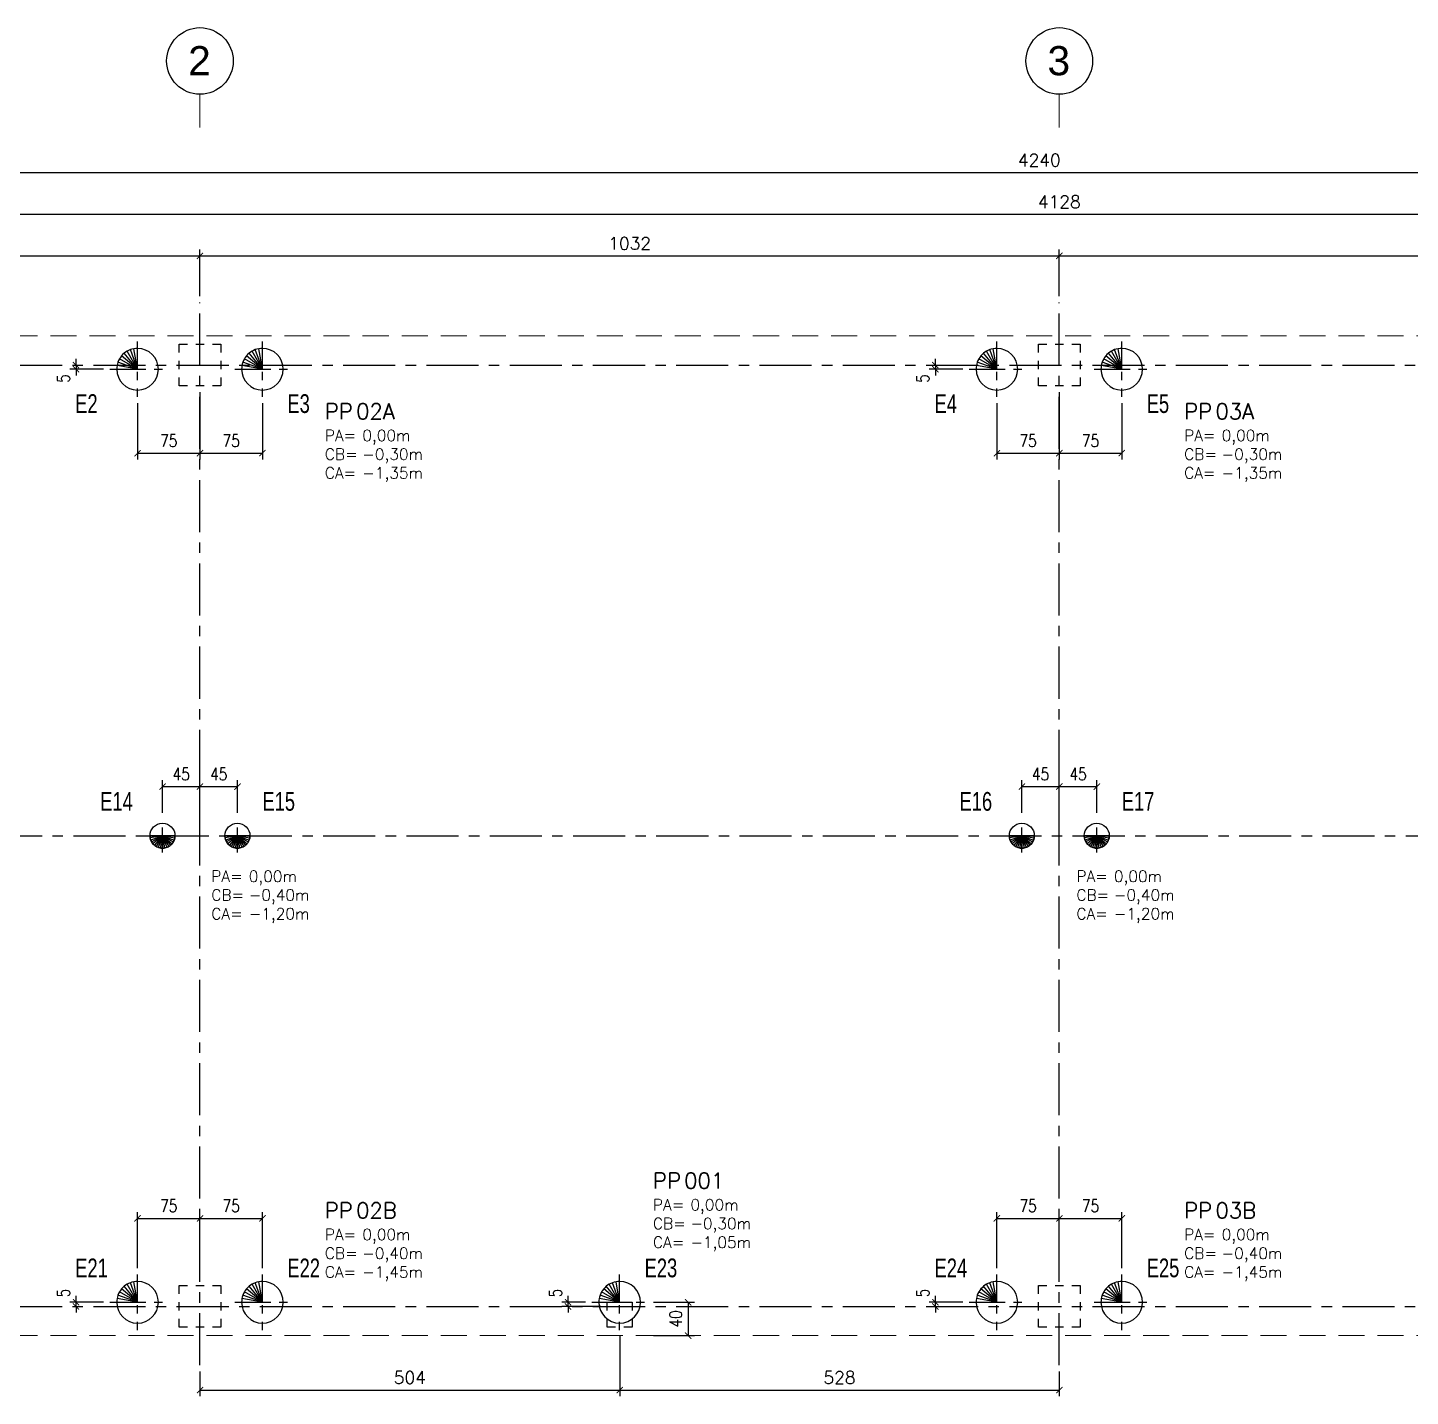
# Model space of a CAD drawing. Header units: millimetres. Extents: x 1792.4 to 1850.9, y 123.2 to 195.3.
# Drawn here: x 1811.64 to 1828.24, y 178.9 to 195.33 of the extents above; entities that cross this region are included whole.
import ezdxf

# ---------------------------------------------------------------- set-up
doc = ezdxf.new("R2010")
doc.units = ezdxf.units.MM
doc.header["$LTSCALE"] = 0.5
for name, pattern in [('CENTER', [2, 1.25, -0.25, 0.25, -0.25]), ('DASHDOT', [1, 0.5, -0.25, 0, -0.25]), ('ESTILO_TQS_0003', [0.91, 0.5, -0.2, 0.01, -0.2]), ('Hidden', [0.007144, 0.004763, -0.002381]), ('HIDDEN2', [0.1875, 0.125, -0.0625])]:
    doc.linetypes.add(name, pattern=pattern)
doc.layers.get('0').update_dxf_attribs({"color": 1})
for name, color, linetype in [('228', 1, 'Continuous'), ('79', 7, 'Continuous'), ('A_htc_alv', 1, 'Continuous'), ('COTAS', 1, 'Continuous'), ('Descrição Pilar', 4, 'Continuous'), ('EIXOS', 242, 'CENTER'), ('NUMERO ESTACAS', 2, 'DASHDOT'), ('PILAR', 5, 'Continuous')]:
    doc.layers.add(name, color=color, linetype=linetype)
doc.layers.add('_Hidden_', color=7, linetype='Hidden', lineweight=9)
doc.layers.add('Grids', color=7, linetype='Continuous', lineweight=9)
doc.styles.add('Arial', font='arial.ttf', dxfattribs={"height": 0.1875})
doc.styles.add('arial 2', font='swiss.ttf', dxfattribs={"width": 0.8})
doc.styles.add('ROMANS', font='romans.shx')
doc.styles.add('ROMANS2', font='romans.shx', dxfattribs={"width": 0.8})
doc.dimstyles.new('75', dxfattribs={"dimtxt": 0.15, "dimasz": 0.075, "dimexe": 0.075, "dimexo": 0.075, "dimgap": 0.075, "dimtad": 1, "dimdec": 1, "dimlfac": 100, "dimrnd": 0.4995, "dimdsep": 46, "dimtxsty": 'ROMANS', "dimblk": 'ARCHTICK', "dimcen": 0.075, "dimclrd": 1, "dimclre": 1, "dimclrt": 2, "dimadec": 0, "dimazin": 0, "dimtfac": 1, "dimtdec": 1, "dimtix": 1, "dimtmove": 0, "dimatfit": 0, "dimldrblk": 'ARCHTICK', "dimfxl": 1, "dimtolj": 1, "dimtzin": 0, "dimarcsym": 0})
doc.dimstyles.new('75e', dxfattribs={"dimtxt": 0.15, "dimasz": 0.075, "dimexe": 0.075, "dimexo": 0.075, "dimgap": 0.075, "dimtad": 1, "dimdec": 1, "dimlfac": 100, "dimrnd": 0.5, "dimdsep": 46, "dimtxsty": 'ROMANS2', "dimblk": 'ARCHTICK', "dimcen": 0.075, "dimclrd": 1, "dimclre": 1, "dimclrt": 2, "dimadec": 0, "dimazin": 0, "dimtfac": 1, "dimtdec": 1, "dimtix": 1, "dimtmove": 0, "dimatfit": 0, "dimldrblk": 'ARCHTICK', "dimfxl": 1, "dimtolj": 1, "dimtzin": 0, "dimarcsym": 0})
pattern_1 = [(0, (0, 0), (0, 6.985), [5.08, -1.905]), (90, (0, 0), (-6.985, 4e-16), [5.08, -1.905])]

# ---------------------------------------------------------------- blocks, each defined once
blk = doc.blocks.new('Grid - M_Cabeça da grade - Círculo _Padrão_ 2-409905-01_ Locação de Pilares')
at = {"layer": 'Grids'}
blk.add_line((0, 0.021), (0, 0.017), dxfattribs=at)
at = {"layer": 'Grids', "color": 146, "lineweight": 25, "true_color": 0x006b77}
blk.add_circle((0, 0.025), 0.004, dxfattribs=at)
blk = doc.blocks.new('_ArchTick')
at = {"color": 0, "linetype": 'ByBlock', "const_width": 0.15}
blk.add_lwpolyline([(-0.5, -0.5), (0.5, 0.5)], dxfattribs=at)
blk = doc.blocks.new('*D29')
at = {"layer": 'COTAS', "color": 1, "lineweight": -2, "transparency": 16777216}
for p, q in [((1803.388, 192.101), (1803.388, 193.161)), ((1844.668, 192.101), (1844.668, 193.161)), ((1803.388, 193.086), (1844.668, 193.086))]:
    blk.add_line(p, q, dxfattribs=at)
at = {"layer": 'DEFPOINTS', "color": 0, "transparency": 16777216}
for p in [(1844.668, 193.086), (1803.388, 192.026), (1844.668, 192.026)]:
    blk.add_point(p, dxfattribs=at)
at = {"layer": 'COTAS', "color": 1, "lineweight": -2, "transparency": 16777216, "xscale": 0.075, "yscale": 0.075, "zscale": 0.075, "rotation": 180}
blk.add_blockref('_ArchTick', (1803.388, 193.086), dxfattribs=at)
at = {"layer": 'COTAS', "color": 1, "lineweight": -2, "transparency": 16777216, "xscale": 0.075, "yscale": 0.075, "zscale": 0.075}
blk.add_blockref('_ArchTick', (1844.668, 193.086), dxfattribs=at)
at = {"layer": 'COTAS', "color": 2, "transparency": 16777216, "insert": (1824.028, 193.236), "char_height": 0.15, "width": 1.36261, "attachment_point": 5, "style": 'ROMANS'}
blk.add_mtext('\\A1;4128', dxfattribs=at)
blk = doc.blocks.new('*D30')
at = {"layer": 'COTAS', "color": 1, "lineweight": -2, "transparency": 16777216}
for p, q in [((1803.388, 192.101), (1803.388, 192.661)), ((1813.708, 192.101), (1813.708, 192.661)), ((1803.388, 192.586), (1813.708, 192.586))]:
    blk.add_line(p, q, dxfattribs=at)
at = {"layer": 'DEFPOINTS', "color": 0, "transparency": 16777216}
for p in [(1813.708, 192.586), (1803.388, 192.026), (1813.708, 192.026)]:
    blk.add_point(p, dxfattribs=at)
at = {"layer": 'COTAS', "color": 1, "lineweight": -2, "transparency": 16777216, "xscale": 0.075, "yscale": 0.075, "zscale": 0.075, "rotation": 180}
blk.add_blockref('_ArchTick', (1803.388, 192.586), dxfattribs=at)
at = {"layer": 'COTAS', "color": 1, "lineweight": -2, "transparency": 16777216, "xscale": 0.075, "yscale": 0.075, "zscale": 0.075}
blk.add_blockref('_ArchTick', (1813.708, 192.586), dxfattribs=at)
at = {"layer": 'COTAS', "color": 2, "transparency": 16777216, "insert": (1808.548, 192.736), "char_height": 0.15, "width": 1.36261, "attachment_point": 5, "style": 'ROMANS'}
blk.add_mtext('\\A1;1032', dxfattribs=at)
blk = doc.blocks.new('*D31')
at = {"layer": 'COTAS', "color": 1, "lineweight": -2, "transparency": 16777216}
for p, q in [((1813.708, 192.101), (1813.708, 192.661)), ((1824.028, 192.101), (1824.028, 192.661)), ((1813.708, 192.586), (1824.028, 192.586))]:
    blk.add_line(p, q, dxfattribs=at)
at = {"layer": 'DEFPOINTS', "color": 0, "transparency": 16777216}
for p in [(1824.028, 192.586), (1813.708, 192.026), (1824.028, 192.026)]:
    blk.add_point(p, dxfattribs=at)
at = {"layer": 'COTAS', "color": 1, "lineweight": -2, "transparency": 16777216, "xscale": 0.075, "yscale": 0.075, "zscale": 0.075, "rotation": 180}
blk.add_blockref('_ArchTick', (1813.708, 192.586), dxfattribs=at)
at = {"layer": 'COTAS', "color": 1, "lineweight": -2, "transparency": 16777216, "xscale": 0.075, "yscale": 0.075, "zscale": 0.075}
blk.add_blockref('_ArchTick', (1824.028, 192.586), dxfattribs=at)
at = {"layer": 'COTAS', "color": 2, "transparency": 16777216, "insert": (1818.868, 192.736), "char_height": 0.15, "width": 1.36261, "attachment_point": 5, "style": 'ROMANS'}
blk.add_mtext('\\A1;1032', dxfattribs=at)
blk = doc.blocks.new('*D32')
at = {"layer": 'COTAS', "color": 1, "lineweight": -2, "transparency": 16777216}
for p, q in [((1824.028, 192.101), (1824.028, 192.661)), ((1834.348, 192.101), (1834.348, 192.661)), ((1824.028, 192.586), (1834.348, 192.586))]:
    blk.add_line(p, q, dxfattribs=at)
at = {"layer": 'DEFPOINTS', "color": 0, "transparency": 16777216}
for p in [(1834.348, 192.586), (1824.028, 192.026), (1834.348, 192.026)]:
    blk.add_point(p, dxfattribs=at)
at = {"layer": 'COTAS', "color": 1, "lineweight": -2, "transparency": 16777216, "xscale": 0.075, "yscale": 0.075, "zscale": 0.075, "rotation": 180}
blk.add_blockref('_ArchTick', (1824.028, 192.586), dxfattribs=at)
at = {"layer": 'COTAS', "color": 1, "lineweight": -2, "transparency": 16777216, "xscale": 0.075, "yscale": 0.075, "zscale": 0.075}
blk.add_blockref('_ArchTick', (1834.348, 192.586), dxfattribs=at)
at = {"layer": 'COTAS', "color": 2, "transparency": 16777216, "insert": (1829.188, 192.736), "char_height": 0.15, "width": 1.36261, "attachment_point": 5, "style": 'ROMANS'}
blk.add_mtext('\\A1;1032', dxfattribs=at)
blk = doc.blocks.new('*D38')
at = {"layer": 'COTAS', "color": 1, "lineweight": -2, "transparency": 16777216}
for p, q in [((1802.588, 191.701), (1802.588, 193.661)), ((1844.988, 191.696), (1844.988, 193.661)), ((1802.588, 193.586), (1844.988, 193.586))]:
    blk.add_line(p, q, dxfattribs=at)
at = {"layer": 'DEFPOINTS', "color": 0, "transparency": 16777216}
for p in [(1844.988, 193.586), (1802.588, 191.626), (1844.988, 191.621)]:
    blk.add_point(p, dxfattribs=at)
at = {"layer": 'COTAS', "color": 1, "lineweight": -2, "transparency": 16777216, "xscale": 0.075, "yscale": 0.075, "zscale": 0.075, "rotation": 180}
blk.add_blockref('_ArchTick', (1802.588, 193.586), dxfattribs=at)
at = {"layer": 'COTAS', "color": 1, "lineweight": -2, "transparency": 16777216, "xscale": 0.075, "yscale": 0.075, "zscale": 0.075}
blk.add_blockref('_ArchTick', (1844.988, 193.586), dxfattribs=at)
at = {"layer": 'COTAS', "color": 2, "transparency": 16777216, "insert": (1823.788, 193.736), "char_height": 0.15, "width": 1.36261, "attachment_point": 5, "style": 'ROMANS'}
blk.add_mtext('\\A1;4240', dxfattribs=at)
blk = doc.blocks.new('_EST50')
at = {"linetype": 'ESTILO_TQS_0003'}
for p, q in [((0, 1), (0, 1.333)), ((-1.333, 0), (-1, 0)), ((0, 0), (1.333, 0)), ((0, -1.333), (0, 0))]:
    blk.add_line(p, q, dxfattribs=at)
for q in [(-0.642788, 0.766044), (-0.5, 0.866025), (-0.34202, 0.939693), (-0.173648, 0.984808), (-0.984808, 0.173648), (-0.939693, 0.34202), (-0.866025, 0.5), (-0.766044, 0.642788)]:
    blk.add_line((0, 0), q)
at = {"color": 3}
blk.add_lwpolyline([(0, 0), (0, 1), (-0.083365, 0.996519), (-0.173648, 0.984808), (-0.268937, 0.963158), (-0.34202, 0.939693), (-0.430128, 0.902768), (-0.5, 0.866025), (-0.579141, 0.815228), (-0.642788, 0.766044), (-0.713497, 0.700658), (-0.766044, 0.642788), (-0.823793, 0.566891), (-0.866025, 0.5), (-0.910293, 0.413965), (-0.939693, 0.34202), (-0.968245, 0.250003), (-0.984808, 0.173648), (-0.996914, 0.0785), (-1, 0), (0, 0)], dxfattribs=at)
blk.add_arc((0, 0), 1, 180, 90, dxfattribs=at)
blk = doc.blocks.new('_EST30')
at = {"layer": 'A_htc_alv', "true_color": 0x2776bb}
h = blk.add_hatch(dxfattribs=at)
h.set_pattern_fill('ANGLE', color=152)
h.set_pattern_definition(pattern_1)
h.paths.add_polyline_path([(0, 1, 0.4142135624), (-1, 0), (0, 0)])
h.paths.add_polyline_path([(0, 1), (0, 0), (1, 0, 0.4142135624)])
h.paths.add_polyline_path([(0, 0), (-1, 0, 0.4142135624), (0, -1)])
h.paths.add_polyline_path([(1, 0), (0, 0), (0, -1, 0.4142135624)])
at = {"layer": 'A_htc_alv'}
h = blk.add_hatch(dxfattribs=at)
h.set_pattern_fill('ANGLE', color=142)
h.set_pattern_definition(pattern_1)
h.paths.add_polyline_path([(0, 1, 0.4142135624), (-1, 0), (0, 0)])
h.paths.add_polyline_path([(0, 1), (0, 0), (1, 0, 0.4142135624)])
h.paths.add_polyline_path([(1, 0), (0, 0), (0, -1, 0.4142135624)])
h.paths.add_polyline_path([(0, 0), (-1, 0, 0.4142135624), (0, -1)])
at = {"linetype": 'ESTILO_TQS_0003'}
for p, q in [((0, -1.333), (0, 1.333)), ((-1.333, 0), (1.333, 0))]:
    blk.add_line(p, q, dxfattribs=at)
at = {"color": 41, "true_color": 0xf4ee51}
for q in [(-1, 0), (-0.984808, -0.173648), (-0.939693, -0.34202), (-0.866025, -0.5), (-0.766044, -0.642788), (-0.642788, -0.766044), (-0.5, -0.866025), (-0.34202, -0.939693), (-0.173648, -0.984808), (0, -1), (0.173648, -0.984808), (0.34202, -0.939693), (0.5, -0.866025), (0.642788, -0.766044), (0.766044, -0.642788), (0.866025, -0.5), (0.939693, -0.34202), (0.984808, -0.173648), (1, 0)]:
    blk.add_line((0, 0), q, dxfattribs=at)
at = {"color": 3, "linetype": 'Continuous'}
blk.add_circle((0, 0), 1, dxfattribs=at)
at = {"layer": '79', "color": 41, "true_color": 0xf4ee51}
blk.add_lwpolyline([(1, 0), (-1, 0), (-0.999225, -0.03937), (-0.99154, -0.129801), (-0.9778, -0.20954), (-0.958374, -0.285515), (-0.925126, -0.379661), (-0.881972, -0.471301), (-0.845522, -0.533941), (-0.793144, -0.609034), (-0.747857, -0.66386), (-0.675918, -0.736977), (-0.613808, -0.789455), (-0.540512, -0.841336), (-0.469351, -0.883012), (-0.382381, -0.924005), (-0.31471, -0.949188), (-0.216271, -0.976333), (-0.129063, -0.991636), (-0.047418, -0.998875), (0, -1), (0.038289, -0.999267), (0.120761, -0.992682), (0.215823, -0.976432), (0.304433, -0.952534), (0.387436, -0.921897), (0.47, -0.882667), (0.536993, -0.843587), (0.621258, -0.783606), (0.67415, -0.738595), (0.740792, -0.671734), (0.791224, -0.611526), (0.848646, -0.528961), (0.883065, -0.46925), (0.92857, -0.371158), (0.958367, -0.285539), (0.978398, -0.206729), (0.990705, -0.13603), (0.99935, -0.036053), (1, 0), (1, 0)], dxfattribs=at)
blk = doc.blocks.new('*D95')
at = {"layer": 'COTAS', "color": 1, "lineweight": -2, "transparency": 16777216}
for p, q in [((1818.748, 179.618), (1818.748, 178.897)), ((1813.708, 179.196), (1813.708, 178.897)), ((1813.708, 178.972), (1818.748, 178.972))]:
    blk.add_line(p, q, dxfattribs=at)
at = {"layer": 'DEFPOINTS', "color": 0, "transparency": 16777216}
for p in [(1818.748, 179.693), (1813.708, 179.271), (1818.748, 178.972)]:
    blk.add_point(p, dxfattribs=at)
at = {"layer": 'COTAS', "color": 1, "lineweight": -2, "transparency": 16777216, "xscale": 0.075, "yscale": 0.075, "zscale": 0.075, "rotation": 180}
blk.add_blockref('_ArchTick', (1813.708, 178.972), dxfattribs=at)
at = {"layer": 'COTAS', "color": 1, "lineweight": -2, "transparency": 16777216, "xscale": 0.075, "yscale": 0.075, "zscale": 0.075}
blk.add_blockref('_ArchTick', (1818.748, 178.972), dxfattribs=at)
at = {"layer": 'COTAS', "color": 2, "transparency": 16777216, "insert": (1816.228, 179.122), "char_height": 0.15, "width": 1.36261, "attachment_point": 5, "style": 'ROMANS'}
blk.add_mtext('\\A1;504', dxfattribs=at)
blk = doc.blocks.new('*D96')
at = {"layer": 'COTAS', "color": 1, "lineweight": -2, "transparency": 16777216}
for p, q in [((1818.748, 179.618), (1818.748, 178.897)), ((1824.028, 179.196), (1824.028, 178.897)), ((1818.748, 178.972), (1824.028, 178.972))]:
    blk.add_line(p, q, dxfattribs=at)
at = {"layer": 'DEFPOINTS', "color": 0, "transparency": 16777216}
for p in [(1818.748, 179.693), (1824.028, 179.271), (1824.028, 178.972)]:
    blk.add_point(p, dxfattribs=at)
at = {"layer": 'COTAS', "color": 1, "lineweight": -2, "transparency": 16777216, "xscale": 0.075, "yscale": 0.075, "zscale": 0.075, "rotation": 180}
blk.add_blockref('_ArchTick', (1818.748, 178.972), dxfattribs=at)
at = {"layer": 'COTAS', "color": 1, "lineweight": -2, "transparency": 16777216, "xscale": 0.075, "yscale": 0.075, "zscale": 0.075}
blk.add_blockref('_ArchTick', (1824.028, 178.972), dxfattribs=at)
at = {"layer": 'COTAS', "color": 2, "transparency": 16777216, "insert": (1821.388, 179.122), "char_height": 0.15, "width": 1.81682, "attachment_point": 5, "style": 'ROMANS'}
blk.add_mtext('\\A1;528', dxfattribs=at)
blk = doc.blocks.new('*D97')
at = {"layer": 'COTAS', "color": 1, "lineweight": -2, "transparency": 16777216}
for p, q in [((1818.339, 180.026), (1818.053, 180.026)), ((1818.128, 180.026), (1818.128, 180.101)), ((1818.128, 179.976), (1818.128, 180.026)), ((1818.523, 179.976), (1818.053, 179.976)), ((1818.128, 179.976), (1818.128, 179.901))]:
    blk.add_line(p, q, dxfattribs=at)
at = {"layer": 'DEFPOINTS', "color": 0, "transparency": 16777216}
for p in [(1818.128, 180.026), (1818.414, 180.026), (1818.598, 179.976)]:
    blk.add_point(p, dxfattribs=at)
at = {"layer": 'COTAS', "color": 1, "lineweight": -2, "transparency": 16777216, "xscale": 0.075, "yscale": 0.075, "zscale": 0.075}
for p, rotation in [((1818.128, 180.026), 270), ((1818.128, 179.976), 90)]:
    blk.add_blockref('_ArchTick', p, dxfattribs=dict(at, rotation=rotation))
at = {"layer": 'COTAS', "color": 2, "transparency": 16777216, "insert": (1817.978, 180.137), "char_height": 0.15, "attachment_point": 5, "rotation": 90, "style": 'ROMANS2'}
blk.add_mtext('\\A1;5', dxfattribs=at)
blk = doc.blocks.new('*D98')
at = {"layer": 'COTAS', "color": 1, "lineweight": -2, "transparency": 16777216}
for p, q in [((1819.156, 180.026), (1819.646, 180.026)), ((1819.571, 180.026), (1819.571, 179.626)), ((1819.156, 179.626), (1819.646, 179.626))]:
    blk.add_line(p, q, dxfattribs=at)
at = {"layer": 'DEFPOINTS', "color": 0, "transparency": 16777216}
for p in [(1819.081, 180.026), (1819.081, 179.626), (1819.571, 179.626)]:
    blk.add_point(p, dxfattribs=at)
at = {"layer": 'COTAS', "color": 1, "lineweight": -2, "transparency": 16777216, "xscale": 0.075, "yscale": 0.075, "zscale": 0.075}
for p, rotation in [((1819.571, 180.026), 90), ((1819.571, 179.626), 270)]:
    blk.add_blockref('_ArchTick', p, dxfattribs=dict(at, rotation=rotation))
at = {"layer": 'COTAS', "color": 2, "transparency": 16777216, "insert": (1819.421, 179.826), "char_height": 0.15, "attachment_point": 5, "rotation": 90, "style": 'ROMANS2'}
blk.add_mtext('\\A1;40', dxfattribs=at)
blk = doc.blocks.new('*D104')
at = {"layer": 'COTAS', "color": 1, "lineweight": -2, "transparency": 16777216}
for p, q in [((1812.219, 191.276), (1812.219, 191.351)), ((1812.549, 191.226), (1812.144, 191.226)), ((1812.218, 191.276), (1812.294, 191.276)), ((1812.219, 191.276), (1812.219, 191.226)), ((1812.219, 191.226), (1812.219, 191.151))]:
    blk.add_line(p, q, dxfattribs=at)
at = {"layer": 'DEFPOINTS', "color": 0, "transparency": 16777216}
for p in [(1812.143, 191.276), (1812.219, 191.226), (1812.624, 191.226)]:
    blk.add_point(p, dxfattribs=at)
at = {"layer": 'COTAS', "color": 1, "lineweight": -2, "transparency": 16777216, "xscale": 0.075, "yscale": 0.075, "zscale": 0.075}
for p, rotation in [((1812.219, 191.276), 270), ((1812.219, 191.226), 90)]:
    blk.add_blockref('_ArchTick', p, dxfattribs=dict(at, rotation=rotation))
at = {"layer": 'COTAS', "color": 2, "transparency": 16777216, "insert": (1812.069, 191.115), "char_height": 0.15, "attachment_point": 5, "rotation": 90, "style": 'ROMANS2'}
blk.add_mtext('\\A1;5', dxfattribs=at)
blk = doc.blocks.new('*D105')
at = {"layer": 'COTAS', "color": 1, "lineweight": -2, "transparency": 16777216}
for p, q in [((1812.958, 190.818), (1812.958, 190.143)), ((1813.708, 190.951), (1813.708, 190.143)), ((1812.958, 190.218), (1813.708, 190.218))]:
    blk.add_line(p, q, dxfattribs=at)
at = {"layer": 'DEFPOINTS', "color": 0, "transparency": 16777216}
for p in [(1813.708, 191.026), (1812.958, 190.893), (1813.708, 190.218)]:
    blk.add_point(p, dxfattribs=at)
at = {"layer": 'COTAS', "color": 1, "lineweight": -2, "transparency": 16777216, "xscale": 0.075, "yscale": 0.075, "zscale": 0.075, "rotation": 180}
blk.add_blockref('_ArchTick', (1812.958, 190.218), dxfattribs=at)
at = {"layer": 'COTAS', "color": 1, "lineweight": -2, "transparency": 16777216, "xscale": 0.075, "yscale": 0.075, "zscale": 0.075}
blk.add_blockref('_ArchTick', (1813.708, 190.218), dxfattribs=at)
at = {"layer": 'COTAS', "color": 2, "transparency": 16777216, "insert": (1813.333, 190.368), "char_height": 0.15, "attachment_point": 5, "style": 'ROMANS2'}
blk.add_mtext('\\A1;75', dxfattribs=at)
blk = doc.blocks.new('*D106')
at = {"layer": 'COTAS', "color": 1, "lineweight": -2, "transparency": 16777216}
for p, q in [((1813.708, 190.951), (1813.708, 190.143)), ((1814.458, 190.818), (1814.458, 190.143)), ((1813.708, 190.218), (1814.458, 190.218))]:
    blk.add_line(p, q, dxfattribs=at)
at = {"layer": 'DEFPOINTS', "color": 0, "transparency": 16777216}
for p in [(1813.708, 191.026), (1814.458, 190.893), (1814.458, 190.218)]:
    blk.add_point(p, dxfattribs=at)
at = {"layer": 'COTAS', "color": 1, "lineweight": -2, "transparency": 16777216, "xscale": 0.075, "yscale": 0.075, "zscale": 0.075, "rotation": 180}
blk.add_blockref('_ArchTick', (1813.708, 190.218), dxfattribs=at)
at = {"layer": 'COTAS', "color": 1, "lineweight": -2, "transparency": 16777216, "xscale": 0.075, "yscale": 0.075, "zscale": 0.075}
blk.add_blockref('_ArchTick', (1814.458, 190.218), dxfattribs=at)
at = {"layer": 'COTAS', "color": 2, "transparency": 16777216, "insert": (1814.083, 190.368), "char_height": 0.15, "attachment_point": 5, "style": 'ROMANS2'}
blk.add_mtext('\\A1;75', dxfattribs=at)
blk = doc.blocks.new('*D107')
at = {"layer": 'COTAS', "color": 1, "lineweight": -2, "transparency": 16777216}
for p, q in [((1813.258, 185.901), (1813.258, 186.291)), ((1813.258, 186.216), (1813.708, 186.216)), ((1813.708, 185.892), (1813.708, 186.291))]:
    blk.add_line(p, q, dxfattribs=at)
at = {"layer": 'DEFPOINTS', "color": 0, "transparency": 16777216}
for p in [(1813.708, 186.216), (1813.258, 185.826), (1813.708, 185.817)]:
    blk.add_point(p, dxfattribs=at)
at = {"layer": 'COTAS', "color": 1, "lineweight": -2, "transparency": 16777216, "xscale": 0.075, "yscale": 0.075, "zscale": 0.075, "rotation": 180}
blk.add_blockref('_ArchTick', (1813.258, 186.216), dxfattribs=at)
at = {"layer": 'COTAS', "color": 1, "lineweight": -2, "transparency": 16777216, "xscale": 0.075, "yscale": 0.075, "zscale": 0.075}
blk.add_blockref('_ArchTick', (1813.708, 186.216), dxfattribs=at)
at = {"layer": 'COTAS', "color": 2, "transparency": 16777216, "insert": (1813.483, 186.366), "char_height": 0.15, "attachment_point": 5, "style": 'ROMANS2'}
blk.add_mtext('\\A1;45', dxfattribs=at)
blk = doc.blocks.new('*D108')
at = {"layer": 'COTAS', "color": 1, "lineweight": -2, "transparency": 16777216}
for p, q in [((1813.708, 185.892), (1813.708, 186.291)), ((1813.708, 186.216), (1814.158, 186.216)), ((1814.158, 185.901), (1814.158, 186.291))]:
    blk.add_line(p, q, dxfattribs=at)
at = {"layer": 'DEFPOINTS', "color": 0, "transparency": 16777216}
for p in [(1814.158, 186.216), (1813.708, 185.817), (1814.158, 185.826)]:
    blk.add_point(p, dxfattribs=at)
at = {"layer": 'COTAS', "color": 1, "lineweight": -2, "transparency": 16777216, "xscale": 0.075, "yscale": 0.075, "zscale": 0.075, "rotation": 180}
blk.add_blockref('_ArchTick', (1813.708, 186.216), dxfattribs=at)
at = {"layer": 'COTAS', "color": 1, "lineweight": -2, "transparency": 16777216, "xscale": 0.075, "yscale": 0.075, "zscale": 0.075}
blk.add_blockref('_ArchTick', (1814.158, 186.216), dxfattribs=at)
at = {"layer": 'COTAS', "color": 2, "transparency": 16777216, "insert": (1813.933, 186.366), "char_height": 0.15, "attachment_point": 5, "style": 'ROMANS2'}
blk.add_mtext('\\A1;45', dxfattribs=at)
blk = doc.blocks.new('*D109')
at = {"layer": 'COTAS', "color": 1, "lineweight": -2, "transparency": 16777216}
for p, q in [((1812.958, 180.434), (1812.958, 181.108)), ((1812.958, 181.033), (1813.708, 181.033)), ((1813.708, 180.301), (1813.708, 181.108))]:
    blk.add_line(p, q, dxfattribs=at)
at = {"layer": 'DEFPOINTS', "color": 0, "transparency": 16777216}
for p in [(1813.708, 181.033), (1812.958, 180.359), (1813.708, 180.226)]:
    blk.add_point(p, dxfattribs=at)
at = {"layer": 'COTAS', "color": 1, "lineweight": -2, "transparency": 16777216, "xscale": 0.075, "yscale": 0.075, "zscale": 0.075, "rotation": 180}
blk.add_blockref('_ArchTick', (1812.958, 181.033), dxfattribs=at)
at = {"layer": 'COTAS', "color": 1, "lineweight": -2, "transparency": 16777216, "xscale": 0.075, "yscale": 0.075, "zscale": 0.075}
blk.add_blockref('_ArchTick', (1813.708, 181.033), dxfattribs=at)
at = {"layer": 'COTAS', "color": 2, "transparency": 16777216, "insert": (1813.333, 181.183), "char_height": 0.15, "attachment_point": 5, "style": 'ROMANS2'}
blk.add_mtext('\\A1;75', dxfattribs=at)
blk = doc.blocks.new('*D110')
at = {"layer": 'COTAS', "color": 1, "lineweight": -2, "transparency": 16777216}
for p, q in [((1813.708, 180.301), (1813.708, 181.108)), ((1813.708, 181.033), (1814.458, 181.033)), ((1814.458, 180.434), (1814.458, 181.108))]:
    blk.add_line(p, q, dxfattribs=at)
at = {"layer": 'DEFPOINTS', "color": 0, "transparency": 16777216}
for p in [(1814.458, 181.033), (1814.458, 180.359), (1813.708, 180.226)]:
    blk.add_point(p, dxfattribs=at)
at = {"layer": 'COTAS', "color": 1, "lineweight": -2, "transparency": 16777216, "xscale": 0.075, "yscale": 0.075, "zscale": 0.075, "rotation": 180}
blk.add_blockref('_ArchTick', (1813.708, 181.033), dxfattribs=at)
at = {"layer": 'COTAS', "color": 1, "lineweight": -2, "transparency": 16777216, "xscale": 0.075, "yscale": 0.075, "zscale": 0.075}
blk.add_blockref('_ArchTick', (1814.458, 181.033), dxfattribs=at)
at = {"layer": 'COTAS', "color": 2, "transparency": 16777216, "insert": (1814.083, 181.183), "char_height": 0.15, "attachment_point": 5, "style": 'ROMANS2'}
blk.add_mtext('\\A1;75', dxfattribs=at)
blk = doc.blocks.new('*D111')
at = {"layer": 'COTAS', "color": 1, "lineweight": -2, "transparency": 16777216}
for p, q in [((1823.278, 190.818), (1823.278, 190.143)), ((1824.028, 190.951), (1824.028, 190.143)), ((1823.278, 190.218), (1824.028, 190.218))]:
    blk.add_line(p, q, dxfattribs=at)
at = {"layer": 'DEFPOINTS', "color": 0, "transparency": 16777216}
for p in [(1824.028, 191.026), (1823.278, 190.893), (1824.028, 190.218)]:
    blk.add_point(p, dxfattribs=at)
at = {"layer": 'COTAS', "color": 1, "lineweight": -2, "transparency": 16777216, "xscale": 0.075, "yscale": 0.075, "zscale": 0.075, "rotation": 180}
blk.add_blockref('_ArchTick', (1823.278, 190.218), dxfattribs=at)
at = {"layer": 'COTAS', "color": 1, "lineweight": -2, "transparency": 16777216, "xscale": 0.075, "yscale": 0.075, "zscale": 0.075}
blk.add_blockref('_ArchTick', (1824.028, 190.218), dxfattribs=at)
at = {"layer": 'COTAS', "color": 2, "transparency": 16777216, "insert": (1823.653, 190.368), "char_height": 0.15, "attachment_point": 5, "style": 'ROMANS2'}
blk.add_mtext('\\A1;75', dxfattribs=at)
blk = doc.blocks.new('*D112')
at = {"layer": 'COTAS', "color": 1, "lineweight": -2, "transparency": 16777216}
for p, q in [((1824.028, 190.951), (1824.028, 190.143)), ((1824.778, 190.818), (1824.778, 190.143)), ((1824.028, 190.218), (1824.778, 190.218))]:
    blk.add_line(p, q, dxfattribs=at)
at = {"layer": 'DEFPOINTS', "color": 0, "transparency": 16777216}
for p in [(1824.028, 191.026), (1824.778, 190.893), (1824.778, 190.218)]:
    blk.add_point(p, dxfattribs=at)
at = {"layer": 'COTAS', "color": 1, "lineweight": -2, "transparency": 16777216, "xscale": 0.075, "yscale": 0.075, "zscale": 0.075, "rotation": 180}
blk.add_blockref('_ArchTick', (1824.028, 190.218), dxfattribs=at)
at = {"layer": 'COTAS', "color": 1, "lineweight": -2, "transparency": 16777216, "xscale": 0.075, "yscale": 0.075, "zscale": 0.075}
blk.add_blockref('_ArchTick', (1824.778, 190.218), dxfattribs=at)
at = {"layer": 'COTAS', "color": 2, "transparency": 16777216, "insert": (1824.403, 190.368), "char_height": 0.15, "attachment_point": 5, "style": 'ROMANS2'}
blk.add_mtext('\\A1;75', dxfattribs=at)
blk = doc.blocks.new('*D113')
at = {"layer": 'COTAS', "color": 1, "lineweight": -2, "transparency": 16777216}
for p, q in [((1823.578, 185.901), (1823.578, 186.291)), ((1823.578, 186.216), (1824.028, 186.216)), ((1824.028, 185.892), (1824.028, 186.291))]:
    blk.add_line(p, q, dxfattribs=at)
at = {"layer": 'DEFPOINTS', "color": 0, "transparency": 16777216}
for p in [(1824.028, 186.216), (1823.578, 185.826), (1824.028, 185.817)]:
    blk.add_point(p, dxfattribs=at)
at = {"layer": 'COTAS', "color": 1, "lineweight": -2, "transparency": 16777216, "xscale": 0.075, "yscale": 0.075, "zscale": 0.075, "rotation": 180}
blk.add_blockref('_ArchTick', (1823.578, 186.216), dxfattribs=at)
at = {"layer": 'COTAS', "color": 1, "lineweight": -2, "transparency": 16777216, "xscale": 0.075, "yscale": 0.075, "zscale": 0.075}
blk.add_blockref('_ArchTick', (1824.028, 186.216), dxfattribs=at)
at = {"layer": 'COTAS', "color": 2, "transparency": 16777216, "insert": (1823.803, 186.366), "char_height": 0.15, "attachment_point": 5, "style": 'ROMANS2'}
blk.add_mtext('\\A1;45', dxfattribs=at)
blk = doc.blocks.new('*D114')
at = {"layer": 'COTAS', "color": 1, "lineweight": -2, "transparency": 16777216}
for p, q in [((1824.028, 185.892), (1824.028, 186.291)), ((1824.028, 186.216), (1824.478, 186.216)), ((1824.478, 185.901), (1824.478, 186.291))]:
    blk.add_line(p, q, dxfattribs=at)
at = {"layer": 'DEFPOINTS', "color": 0, "transparency": 16777216}
for p in [(1824.478, 186.216), (1824.028, 185.817), (1824.478, 185.826)]:
    blk.add_point(p, dxfattribs=at)
at = {"layer": 'COTAS', "color": 1, "lineweight": -2, "transparency": 16777216, "xscale": 0.075, "yscale": 0.075, "zscale": 0.075, "rotation": 180}
blk.add_blockref('_ArchTick', (1824.028, 186.216), dxfattribs=at)
at = {"layer": 'COTAS', "color": 1, "lineweight": -2, "transparency": 16777216, "xscale": 0.075, "yscale": 0.075, "zscale": 0.075}
blk.add_blockref('_ArchTick', (1824.478, 186.216), dxfattribs=at)
at = {"layer": 'COTAS', "color": 2, "transparency": 16777216, "insert": (1824.253, 186.366), "char_height": 0.15, "attachment_point": 5, "style": 'ROMANS2'}
blk.add_mtext('\\A1;45', dxfattribs=at)
blk = doc.blocks.new('*D115')
at = {"layer": 'COTAS', "color": 1, "lineweight": -2, "transparency": 16777216}
for p, q in [((1823.278, 180.434), (1823.278, 181.108)), ((1823.278, 181.033), (1824.028, 181.033)), ((1824.028, 180.301), (1824.028, 181.108))]:
    blk.add_line(p, q, dxfattribs=at)
at = {"layer": 'DEFPOINTS', "color": 0, "transparency": 16777216}
for p in [(1824.028, 181.033), (1823.278, 180.359), (1824.028, 180.226)]:
    blk.add_point(p, dxfattribs=at)
at = {"layer": 'COTAS', "color": 1, "lineweight": -2, "transparency": 16777216, "xscale": 0.075, "yscale": 0.075, "zscale": 0.075, "rotation": 180}
blk.add_blockref('_ArchTick', (1823.278, 181.033), dxfattribs=at)
at = {"layer": 'COTAS', "color": 1, "lineweight": -2, "transparency": 16777216, "xscale": 0.075, "yscale": 0.075, "zscale": 0.075}
blk.add_blockref('_ArchTick', (1824.028, 181.033), dxfattribs=at)
at = {"layer": 'COTAS', "color": 2, "transparency": 16777216, "insert": (1823.653, 181.183), "char_height": 0.15, "attachment_point": 5, "style": 'ROMANS2'}
blk.add_mtext('\\A1;75', dxfattribs=at)
blk = doc.blocks.new('*D116')
at = {"layer": 'COTAS', "color": 1, "lineweight": -2, "transparency": 16777216}
for p, q in [((1824.028, 180.301), (1824.028, 181.108)), ((1824.028, 181.033), (1824.778, 181.033)), ((1824.778, 180.434), (1824.778, 181.108))]:
    blk.add_line(p, q, dxfattribs=at)
at = {"layer": 'DEFPOINTS', "color": 0, "transparency": 16777216}
for p in [(1824.778, 181.033), (1824.778, 180.359), (1824.028, 180.226)]:
    blk.add_point(p, dxfattribs=at)
at = {"layer": 'COTAS', "color": 1, "lineweight": -2, "transparency": 16777216, "xscale": 0.075, "yscale": 0.075, "zscale": 0.075, "rotation": 180}
blk.add_blockref('_ArchTick', (1824.028, 181.033), dxfattribs=at)
at = {"layer": 'COTAS', "color": 1, "lineweight": -2, "transparency": 16777216, "xscale": 0.075, "yscale": 0.075, "zscale": 0.075}
blk.add_blockref('_ArchTick', (1824.778, 181.033), dxfattribs=at)
at = {"layer": 'COTAS', "color": 2, "transparency": 16777216, "insert": (1824.403, 181.183), "char_height": 0.15, "attachment_point": 5, "style": 'ROMANS2'}
blk.add_mtext('\\A1;75', dxfattribs=at)
blk = doc.blocks.new('*D218')
at = {"layer": 'COTAS', "color": 1, "lineweight": -2, "transparency": 16777216}
for p, q in [((1812.549, 180.026), (1812.144, 180.026)), ((1812.219, 180.026), (1812.219, 180.101)), ((1812.219, 179.976), (1812.219, 180.026)), ((1812.218, 179.976), (1812.294, 179.976)), ((1812.219, 179.976), (1812.219, 179.901))]:
    blk.add_line(p, q, dxfattribs=at)
at = {"layer": 'DEFPOINTS', "color": 0, "transparency": 16777216}
for p in [(1812.219, 180.026), (1812.624, 180.026), (1812.143, 179.976)]:
    blk.add_point(p, dxfattribs=at)
at = {"layer": 'COTAS', "color": 1, "lineweight": -2, "transparency": 16777216, "xscale": 0.075, "yscale": 0.075, "zscale": 0.075}
for p, rotation in [((1812.219, 180.026), 270), ((1812.219, 179.976), 90)]:
    blk.add_blockref('_ArchTick', p, dxfattribs=dict(at, rotation=rotation))
at = {"layer": 'COTAS', "color": 2, "transparency": 16777216, "insert": (1812.069, 180.137), "char_height": 0.15, "attachment_point": 5, "rotation": 90, "style": 'ROMANS2'}
blk.add_mtext('\\A1;5', dxfattribs=at)
blk = doc.blocks.new('*D221')
at = {"layer": 'COTAS', "color": 1, "lineweight": -2, "transparency": 16777216}
for p, q in [((1822.539, 191.276), (1822.539, 191.351)), ((1822.869, 191.226), (1822.464, 191.226)), ((1822.538, 191.276), (1822.614, 191.276)), ((1822.539, 191.276), (1822.539, 191.226)), ((1822.539, 191.226), (1822.539, 191.151))]:
    blk.add_line(p, q, dxfattribs=at)
at = {"layer": 'DEFPOINTS', "color": 0, "transparency": 16777216}
for p in [(1822.463, 191.276), (1822.539, 191.226), (1822.944, 191.226)]:
    blk.add_point(p, dxfattribs=at)
at = {"layer": 'COTAS', "color": 1, "lineweight": -2, "transparency": 16777216, "xscale": 0.075, "yscale": 0.075, "zscale": 0.075}
for p, rotation in [((1822.539, 191.276), 270), ((1822.539, 191.226), 90)]:
    blk.add_blockref('_ArchTick', p, dxfattribs=dict(at, rotation=rotation))
at = {"layer": 'COTAS', "color": 2, "transparency": 16777216, "insert": (1822.389, 191.115), "char_height": 0.15, "attachment_point": 5, "rotation": 90, "style": 'ROMANS2'}
blk.add_mtext('\\A1;5', dxfattribs=at)
blk = doc.blocks.new('*D222')
at = {"layer": 'COTAS', "color": 1, "lineweight": -2, "transparency": 16777216}
for p, q in [((1822.869, 180.026), (1822.464, 180.026)), ((1822.539, 180.026), (1822.539, 180.101)), ((1822.539, 179.976), (1822.539, 180.026)), ((1822.538, 179.976), (1822.614, 179.976)), ((1822.539, 179.976), (1822.539, 179.901))]:
    blk.add_line(p, q, dxfattribs=at)
at = {"layer": 'DEFPOINTS', "color": 0, "transparency": 16777216}
for p in [(1822.539, 180.026), (1822.944, 180.026), (1822.463, 179.976)]:
    blk.add_point(p, dxfattribs=at)
at = {"layer": 'COTAS', "color": 1, "lineweight": -2, "transparency": 16777216, "xscale": 0.075, "yscale": 0.075, "zscale": 0.075}
for p, rotation in [((1822.539, 180.026), 270), ((1822.539, 179.976), 90)]:
    blk.add_blockref('_ArchTick', p, dxfattribs=dict(at, rotation=rotation))
at = {"layer": 'COTAS', "color": 2, "transparency": 16777216, "insert": (1822.389, 180.137), "char_height": 0.15, "attachment_point": 5, "rotation": 90, "style": 'ROMANS2'}
blk.add_mtext('\\A1;5', dxfattribs=at)

msp = doc.modelspace()

# ---------------------------------------------------------------- linework, layer by layer
at = {"layer": '_Hidden_', "color": 150, "linetype": 'HIDDEN2', "ltscale": 5, "true_color": 0x0080ff}
for p, q in [((1802.0677, 191.6258), (1844.9877, 191.6258)), ((1802.0677, 179.6258), (1844.9877, 179.6258))]:
    msp.add_line(p, q, dxfattribs=at)
at = {"layer": 'EIXOS'}
for p, q in [((1813.7077, 179.2705), (1813.7077, 192.0258)), ((1824.0277, 179.2705), (1824.0277, 192.0258)), ((1802.4277, 191.2758), (1846.1677, 191.2758)), ((1803.1878, 185.6258), (1837.2712, 185.6258)), ((1802.4277, 179.9758), (1846.1677, 179.9758))]:
    msp.add_line(p, q, dxfattribs=at)
at = {"layer": 'PILAR', "color": 2, "linetype": 'HIDDEN2'}
for points in [[(1813.4577, 191.5258), (1813.9577, 191.5258), (1813.9577, 191.0258), (1813.4577, 191.0258)], [(1823.7777, 191.5258), (1824.2777, 191.5258), (1824.2777, 191.0258), (1823.7777, 191.0258)], [(1813.4577, 180.2258), (1813.9577, 180.2258), (1813.9577, 179.7258), (1813.4577, 179.7258)], [(1823.7777, 180.2258), (1824.2777, 180.2258), (1824.2777, 179.7258), (1823.7777, 179.7258)], [(1818.5977, 180.0258), (1818.8977, 180.0258), (1818.8977, 179.7258), (1818.5977, 179.7258)]]:
    msp.add_lwpolyline(points, close=True, dxfattribs=at)

# ---------------------------------------------------------------- block references
at = {"layer": '228', "linetype": 'Continuous', "zscale": 0.01}
for name, p, xscale, yscale in [('_EST50', (1812.9577, 191.2258), 0.25, 0.25), ('_EST50', (1814.4577, 191.2258), 0.25, 0.25), ('_EST50', (1823.2777, 191.2258), 0.25, 0.25), ('_EST50', (1824.7777, 191.2258), 0.25, 0.25), ('_EST30', (1813.2577, 185.6258), 0.15, 0.15), ('_EST30', (1814.1577, 185.6258), 0.15, 0.15), ('_EST30', (1823.5777, 185.6258), 0.15, 0.15), ('_EST30', (1824.4777, 185.6258), 0.15, 0.15), ('_EST50', (1812.9577, 180.0258), 0.25, 0.25), ('_EST50', (1814.4577, 180.0258), 0.25, 0.25), ('_EST50', (1818.7477, 180.0258), 0.25, 0.25), ('_EST50', (1823.2777, 180.0258), 0.25, 0.25), ('_EST50', (1824.7777, 180.0258), 0.25, 0.25)]:
    msp.add_blockref(name, p, dxfattribs=dict(at, xscale=xscale, yscale=yscale))
at = {"layer": 'Grids', "xscale": 99.99999999999993, "yscale": 99.99999999999993, "zscale": 99.99999999999993}
for p in [(1813.7077, 192.4258), (1824.0277, 192.4258)]:
    msp.add_blockref('Grid - M_Cabeça da grade - Círculo _Padrão_ 2-409905-01_ Locação de Pilares', p, dxfattribs=at)

# ---------------------------------------------------------------- texts
at = {"layer": 'Descrição Pilar', "style": 'ROMANS'}
for s, p in [('PP', (1815.2077, 190.6258)), ('02A', (1815.5827, 190.6258)), ('PP', (1825.5277, 190.6258)), ('03A', (1825.9027, 190.6258)), ('PP', (1819.1477, 181.391)), ('001', (1819.5227, 181.391)), ('PP', (1815.2077, 181.0341)), ('02B', (1815.5827, 181.0341)), ('PP', (1825.5277, 181.0341)), ('03B', (1825.9027, 181.0341))]:
    msp.add_text(s, height=0.1875, dxfattribs=at).set_placement(p)
at = {"layer": 'Descrição Pilar', "color": 2, "style": 'ROMANS'}
for s, p in [('PA=', (1815.2077, 190.3633)), ('0,00m', (1815.6577, 190.3633)), ('PA=', (1825.5277, 190.3633)), ('0,00m', (1825.9777, 190.3633)), ('CB=', (1815.2077, 190.1383)), ('-0,30m', (1815.6577, 190.1383)), ('CB=', (1825.5277, 190.1383)), ('-0,30m', (1825.9777, 190.1383)), ('CA=', (1815.2077, 189.9133)), ('-1,35m', (1815.6577, 189.9133)), ('CA=', (1825.5277, 189.9133)), ('-1,35m', (1825.9777, 189.9133)), ('PA=', (1813.8438, 185.072)), ('0,00m', (1814.2938, 185.072)), ('PA=', (1824.2332, 185.072)), ('0,00m', (1824.6832, 185.072)), ('CB=', (1813.8438, 184.847)), ('-0,40m', (1814.2938, 184.847)), ('CB=', (1824.2332, 184.847)), ('-0,40m', (1824.6832, 184.847)), ('CA=', (1813.8438, 184.622)), ('-1,20m', (1814.2938, 184.622)), ('CA=', (1824.2332, 184.622)), ('-1,20m', (1824.6832, 184.622)), ('PA=', (1819.1477, 181.1285)), ('0,00m', (1819.5977, 181.1285)), ('CB=', (1819.1477, 180.9035)), ('-0,30m', (1819.5977, 180.9035)), ('PA=', (1815.2077, 180.7716)), ('0,00m', (1815.6577, 180.7716)), ('PA=', (1825.5277, 180.7716)), ('0,00m', (1825.9777, 180.7716)), ('CB=', (1815.2077, 180.5466)), ('-0,40m', (1815.6577, 180.5466)), ('CA=', (1819.1477, 180.6785)), ('-1,05m', (1819.5977, 180.6785)), ('CB=', (1825.5277, 180.5466)), ('-0,40m', (1825.9777, 180.5466)), ('CA=', (1815.2077, 180.3216)), ('-1,45m', (1815.6577, 180.3216)), ('CA=', (1825.5277, 180.3216)), ('-1,45m', (1825.9777, 180.3216))]:
    msp.add_text(s, height=0.135, dxfattribs=at).set_placement(p)
at = {"layer": 'Grids', "char_height": 0.35, "width": 0.336709, "attachment_point": 1, "style": 'Arial'}
for s, insert in [('2', (1813.5656, 195.1045)), ('3', (1823.8856, 195.1045))]:
    msp.add_mtext(s, dxfattribs=dict(at, insert=insert))
at = {"layer": 'NUMERO ESTACAS', "color": 251, "style": 'arial 2', "width": 0.7}
for s, p in [('E2', (1812.2097, 190.7009)), ('E3', (1814.7577, 190.7009)), ('E4', (1822.5297, 190.7009)), ('E5', (1825.0777, 190.7009)), ('E14', (1812.5097, 185.9258)), ('E15', (1814.4577, 185.9258)), ('E16', (1822.8297, 185.9258)), ('E17', (1824.7777, 185.9258)), ('E21', (1812.2097, 180.3258)), ('E22', (1814.7577, 180.3258)), ('E23', (1819.0477, 180.3258)), ('E24', (1822.5297, 180.3258)), ('E25', (1825.0777, 180.3258))]:
    msp.add_text(s, height=0.225, dxfattribs=at).set_placement(p)

# ---------------------------------------------------------------- dimensions: what is measured, and where the dimension line sits
at = {"layer": 'COTAS'}
for base, p1, p2, dimstyle, override, picture, middle in [((1844.9877, 193.5858), (1802.5877, 191.6258), (1844.9877, 191.6214), '75', {"dimrnd": 0.5}, '*D38', (1823.7877, 193.7358)), ((1844.6677, 193.0858), (1803.3877, 192.0258), (1844.6677, 192.0258), '75', {"dimrnd": 0.5}, '*D29', (1824.0277, 193.2358)), ((1814.4577, 190.2183), (1813.7077, 191.0258), (1814.4577, 190.8925), '75e', {"dimtmove": 1}, '*D106', (1814.0827, 190.3683)), ((1824.7777, 190.2183), (1824.0277, 191.0258), (1824.7777, 190.8925), '75e', {"dimtmove": 1}, '*D112', (1824.4027, 190.3683)), ((1814.1577, 186.2164), (1813.7077, 185.8166), (1814.1577, 185.8257), '75e', {"dimtmove": 1}, '*D108', (1813.9327, 186.3664)), ((1824.4777, 186.2164), (1824.0277, 185.8166), (1824.4777, 185.8257), '75e', {"dimtmove": 1}, '*D114', (1824.2527, 186.3664)), ((1814.4577, 181.0333), (1813.7077, 180.2258), (1814.4577, 180.359), '75e', {"dimtmove": 1}, '*D110', (1814.0827, 181.1833)), ((1824.7777, 181.0333), (1824.0277, 180.2258), (1824.7777, 180.359), '75e', {"dimtmove": 1}, '*D116', (1824.4027, 181.1833)), ((1818.7477, 178.9716), (1813.7077, 179.2705), (1818.7477, 179.6925), '75', {"dimrnd": 0.5}, '*D95', (1816.2277, 179.1216)), ((1824.0277, 178.9716), (1818.7477, 179.6925), (1824.0277, 179.2705), '75', {"dimrnd": 0.5}, '*D96', (1821.3877, 179.1216))]:
    dim = msp.add_linear_dim(base=base, p1=p1, p2=p2, dimstyle=dimstyle, override=override, dxfattribs=at)
    dim.commit()
    dim.dimension.update_dxf_attribs({"geometry": picture, "text_midpoint": middle})
for base, p1, p2, dimstyle, picture, middle in [((1813.7077, 192.5858), (1803.3877, 192.0258), (1813.7077, 192.0258), '75', '*D30', (1808.5477, 192.7358)), ((1824.0277, 192.5858), (1813.7077, 192.0258), (1824.0277, 192.0258), '75', '*D31', (1818.8677, 192.7358)), ((1834.3477, 192.5858), (1824.0277, 192.0258), (1834.3477, 192.0258), '75', '*D32', (1829.1877, 192.7358)), ((1813.7077, 190.2183), (1812.9577, 190.8925), (1813.7077, 191.0258), '75e', '*D105', (1813.3327, 190.3683)), ((1824.0277, 190.2183), (1823.2777, 190.8925), (1824.0277, 191.0258), '75e', '*D111', (1823.6527, 190.3683)), ((1813.7077, 186.2164), (1813.2577, 185.8257), (1813.7077, 185.8166), '75e', '*D107', (1813.4827, 186.3664)), ((1824.0277, 186.2164), (1823.5777, 185.8257), (1824.0277, 185.8166), '75e', '*D113', (1823.8027, 186.3664)), ((1813.7077, 181.0333), (1812.9577, 180.359), (1813.7077, 180.2258), '75e', '*D109', (1813.3327, 181.1833)), ((1824.0277, 181.0333), (1823.2777, 180.359), (1824.0277, 180.2258), '75e', '*D115', (1823.6527, 181.1833))]:
    dim = msp.add_linear_dim(base=base, p1=p1, p2=p2, dimstyle=dimstyle, dxfattribs=at)
    dim.commit()
    dim.dimension.update_dxf_attribs({"geometry": picture, "text_midpoint": middle})
for base, p1, p2, angle, picture, middle in [((1812.2186, 191.2258), (1812.1427, 191.2758), (1812.6245, 191.2258), 270, '*D104', (1812.0686, 191.1146)), ((1822.5386, 191.2258), (1822.4627, 191.2758), (1822.9445, 191.2258), 270, '*D221', (1822.3886, 191.1146)), ((1812.2186, 180.0258), (1812.1427, 179.9758), (1812.6245, 180.0258), 90, '*D218', (1812.0686, 180.1369)), ((1818.1278, 180.0258), (1818.5977, 179.9758), (1818.4145, 180.0258), 90, '*D97', (1817.9778, 180.1369)), ((1822.5386, 180.0258), (1822.4627, 179.9758), (1822.9445, 180.0258), 90, '*D222', (1822.3886, 180.1369))]:
    dim = msp.add_linear_dim(base=base, p1=p1, p2=p2, angle=angle, dimstyle='75e', override={"dimtmove": 2}, dxfattribs=at)
    dim.commit()
    dim.dimension.update_dxf_attribs({"geometry": picture, "text_midpoint": middle, "dimtype": 160})
dim = msp.add_linear_dim(base=(1819.5706, 179.6258), p1=(1819.081, 180.0258), p2=(1819.081, 179.6258), angle=90, dimstyle='75e', dxfattribs=at)
dim.commit()
dim.dimension.update_dxf_attribs({"geometry": '*D98', "text_midpoint": (1819.4206, 179.8258)})

doc.saveas('drawing.dxf')
